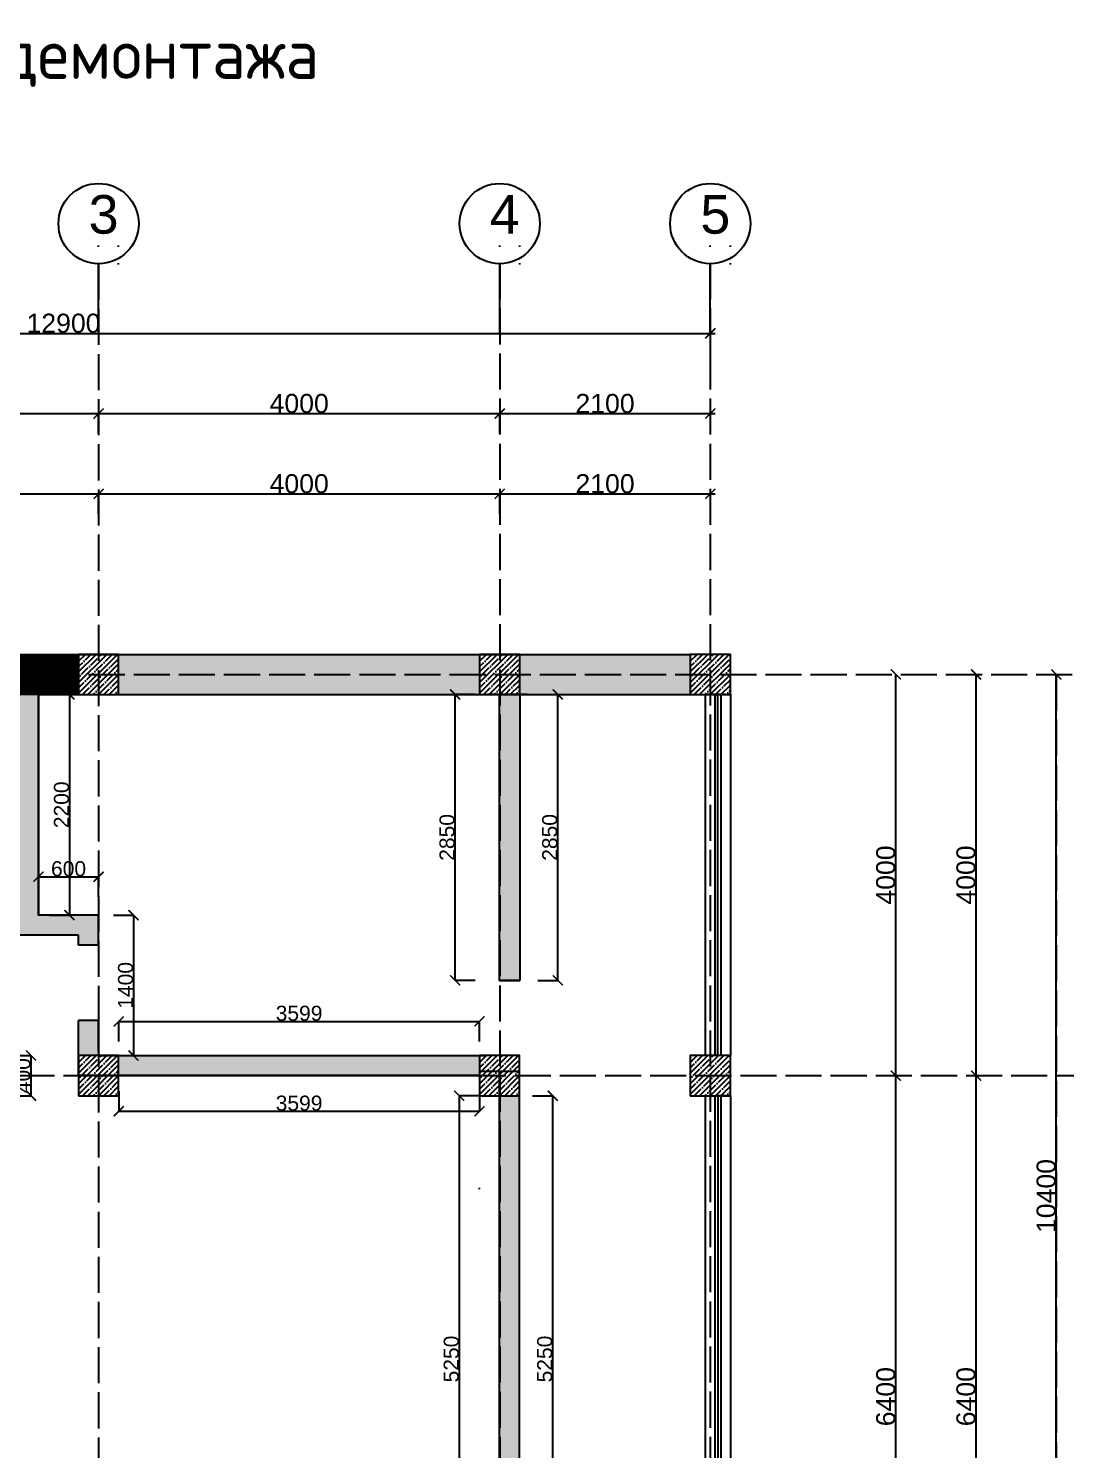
# Model space of a CAD drawing. Header units: millimetres. Extents: x -6014 to 220479, y -27718 to 28747.
# Drawn here: x 44882 to 55225, y 7239 to 21407 of the extents above; entities that cross this region are included whole.
import ezdxf

# ---------------------------------------------------------------- set-up
doc = ezdxf.new("R2010")
doc.units = ezdxf.units.MM
doc.header["$MEASUREMENT"] = 0
doc.linetypes.add('ACAD_ISO02W100', pattern=[15, 12, -3])
doc.layers.add('Plan 1', color=7, linetype='Continuous')
doc.layers.add('Plan 2', color=7, linetype='Continuous')
doc.styles.add('gost', font='GOST Common.ttf')
doc.styles.get("Standard").update_dxf_attribs({"font": 'arial.ttf'})
doc.dimstyles.new('GOST', dxfattribs={"dimtxt": 190, "dimasz": 100, "dimexe": 0.18, "dimexo": 0.06, "dimgap": 3, "dimtad": 1, "dimdec": 0, "dimzin": 0, "dimdsep": 46, "dimtxsty": 'Standard', "dimblk": 'ARCHTICK', "dimcen": 0.09, "dimclrt": 256, "dimadec": 0, "dimazin": 0, "dimtfac": 1, "dimtdec": 0, "dimtofl": 0, "dimtmove": 0, "dimatfit": 3, "dimldrblk": 'ARCHTICK', "dimfxl": 200, "dimfxlon": 1, "dimtolj": 1, "dimtzin": 0, "dimarcsym": 0})

# ---------------------------------------------------------------- blocks, each defined once
blk = doc.blocks.new('_ArchTick')
at = {"color": 0, "linetype": 'ByBlock', "const_width": 0.15}
blk.add_lwpolyline([(-0.5, -0.5), (0.5, 0.5)], dxfattribs=at)
blk = doc.blocks.new('*D252')
at = {"color": 0, "lineweight": -2, "transparency": 16777216}
for p, q in [((40782, 16567), (40782, 16767)), ((40782, 16767), (45582, 16767)), ((45582, 16567), (45582, 16767))]:
    blk.add_line(p, q, dxfattribs=at)
at = {"layer": 'Defpoints', "color": 0, "transparency": 16777216}
for p in [(45582, 16767), (40782, 14967), (45582, 14967)]:
    blk.add_point(p, dxfattribs=at)
at = {"color": 0, "lineweight": -2, "transparency": 16777216, "xscale": 100, "yscale": 100, "zscale": 100, "rotation": 180}
blk.add_blockref('_ArchTick', (40782, 16767), dxfattribs=at)
at = {"color": 0, "lineweight": -2, "transparency": 16777216, "xscale": 100, "yscale": 100, "zscale": 100}
blk.add_blockref('_ArchTick', (45582, 16767), dxfattribs=at)
at = {"transparency": 16777216, "insert": (43182, 16867), "char_height": 190, "attachment_point": 5}
blk.add_mtext('\\A1;4800', dxfattribs=at)
blk = doc.blocks.new('*D253')
at = {"color": 0, "lineweight": -2, "transparency": 16777216}
for p, q in [((45582, 16567), (45582, 16767)), ((45582, 16767), (49582, 16767)), ((49582, 16567), (49582, 16767))]:
    blk.add_line(p, q, dxfattribs=at)
at = {"layer": 'Defpoints', "color": 0, "transparency": 16777216}
for p in [(49582, 16767), (45582, 14967), (49582, 14967)]:
    blk.add_point(p, dxfattribs=at)
at = {"color": 0, "lineweight": -2, "transparency": 16777216, "xscale": 100, "yscale": 100, "zscale": 100, "rotation": 180}
blk.add_blockref('_ArchTick', (45582, 16767), dxfattribs=at)
at = {"color": 0, "lineweight": -2, "transparency": 16777216, "xscale": 100, "yscale": 100, "zscale": 100}
blk.add_blockref('_ArchTick', (49582, 16767), dxfattribs=at)
at = {"transparency": 16777216, "insert": (47582, 16867), "char_height": 190, "attachment_point": 5}
blk.add_mtext('\\A1;4000', dxfattribs=at)
blk = doc.blocks.new('*D254')
at = {"color": 0, "lineweight": -2, "transparency": 16777216}
for p, q in [((49582, 16567), (49582, 16767)), ((49582, 16767), (51682, 16767)), ((51682, 16567), (51682, 16767))]:
    blk.add_line(p, q, dxfattribs=at)
at = {"layer": 'Defpoints', "color": 0, "transparency": 16777216}
for p in [(51682, 16767), (49582, 14967), (51682, 14967)]:
    blk.add_point(p, dxfattribs=at)
at = {"color": 0, "lineweight": -2, "transparency": 16777216, "xscale": 100, "yscale": 100, "zscale": 100, "rotation": 180}
blk.add_blockref('_ArchTick', (49582, 16767), dxfattribs=at)
at = {"color": 0, "lineweight": -2, "transparency": 16777216, "xscale": 100, "yscale": 100, "zscale": 100}
blk.add_blockref('_ArchTick', (51682, 16767), dxfattribs=at)
at = {"transparency": 16777216, "insert": (50632, 16867), "char_height": 190, "attachment_point": 5}
blk.add_mtext('\\A1;2100', dxfattribs=at)
blk = doc.blocks.new('*D236')
at = {"color": 0, "lineweight": -2, "transparency": 16777216}
for p, q in [((40782, 17367), (40782, 17567)), ((40782, 17567), (45582, 17567)), ((45582, 17367), (45582, 17567))]:
    blk.add_line(p, q, dxfattribs=at)
at = {"layer": 'Defpoints', "color": 0, "transparency": 16777216}
for p in [(45582, 17567), (40782, 14967), (45582, 14967)]:
    blk.add_point(p, dxfattribs=at)
at = {"color": 0, "lineweight": -2, "transparency": 16777216, "xscale": 100, "yscale": 100, "zscale": 100, "rotation": 180}
blk.add_blockref('_ArchTick', (40782, 17567), dxfattribs=at)
at = {"color": 0, "lineweight": -2, "transparency": 16777216, "xscale": 100, "yscale": 100, "zscale": 100}
blk.add_blockref('_ArchTick', (45582, 17567), dxfattribs=at)
at = {"transparency": 16777216, "insert": (43182, 17667), "char_height": 190, "attachment_point": 5}
blk.add_mtext('\\A1;4800', dxfattribs=at)
blk = doc.blocks.new('*D237')
at = {"color": 0, "lineweight": -2, "transparency": 16777216}
for p, q in [((45582, 17367), (45582, 17567)), ((45582, 17567), (49582, 17567)), ((49582, 17367), (49582, 17567))]:
    blk.add_line(p, q, dxfattribs=at)
at = {"layer": 'Defpoints', "color": 0, "transparency": 16777216}
for p in [(49582, 17567), (45582, 14967), (49582, 14967)]:
    blk.add_point(p, dxfattribs=at)
at = {"color": 0, "lineweight": -2, "transparency": 16777216, "xscale": 100, "yscale": 100, "zscale": 100, "rotation": 180}
blk.add_blockref('_ArchTick', (45582, 17567), dxfattribs=at)
at = {"color": 0, "lineweight": -2, "transparency": 16777216, "xscale": 100, "yscale": 100, "zscale": 100}
blk.add_blockref('_ArchTick', (49582, 17567), dxfattribs=at)
at = {"transparency": 16777216, "insert": (47582, 17667), "char_height": 190, "attachment_point": 5}
blk.add_mtext('\\A1;4000', dxfattribs=at)
blk = doc.blocks.new('*D238')
at = {"color": 0, "lineweight": -2, "transparency": 16777216}
for p, q in [((49582, 17367), (49582, 17567)), ((49582, 17567), (51682, 17567)), ((51682, 17367), (51682, 17567))]:
    blk.add_line(p, q, dxfattribs=at)
at = {"layer": 'Defpoints', "color": 0, "transparency": 16777216}
for p in [(51682, 17567), (49582, 14967), (51682, 14967)]:
    blk.add_point(p, dxfattribs=at)
at = {"color": 0, "lineweight": -2, "transparency": 16777216, "xscale": 100, "yscale": 100, "zscale": 100, "rotation": 180}
blk.add_blockref('_ArchTick', (49582, 17567), dxfattribs=at)
at = {"color": 0, "lineweight": -2, "transparency": 16777216, "xscale": 100, "yscale": 100, "zscale": 100}
blk.add_blockref('_ArchTick', (51682, 17567), dxfattribs=at)
at = {"transparency": 16777216, "insert": (50632, 17667), "char_height": 190, "attachment_point": 5}
blk.add_mtext('\\A1;2100', dxfattribs=at)
blk = doc.blocks.new('*D239')
at = {"color": 0, "lineweight": -2, "transparency": 16777216}
for p, q in [((38782, 18167), (38782, 18367)), ((38782, 18367), (51682, 18367)), ((51682, 18167), (51682, 18367))]:
    blk.add_line(p, q, dxfattribs=at)
at = {"layer": 'Defpoints', "color": 0, "transparency": 16777216}
for p in [(51682, 18367), (38782, 14967), (51682, 14967)]:
    blk.add_point(p, dxfattribs=at)
at = {"color": 0, "lineweight": -2, "transparency": 16777216, "xscale": 100, "yscale": 100, "zscale": 100, "rotation": 180}
blk.add_blockref('_ArchTick', (38782, 18367), dxfattribs=at)
at = {"color": 0, "lineweight": -2, "transparency": 16777216, "xscale": 100, "yscale": 100, "zscale": 100}
blk.add_blockref('_ArchTick', (51682, 18367), dxfattribs=at)
at = {"transparency": 16777216, "insert": (45232, 18467), "char_height": 190, "attachment_point": 5}
blk.add_mtext('\\A1;12900', dxfattribs=at)
blk = doc.blocks.new('*D256')
at = {"color": 0, "lineweight": -2, "transparency": 16777216}
for p, q in [((53332, 10967), (53532, 10967)), ((53532, 4567), (53532, 10967)), ((53332, 4567), (53532, 4567))]:
    blk.add_line(p, q, dxfattribs=at)
at = {"layer": 'Defpoints', "color": 0, "transparency": 16777216}
for p in [(51682, 10967), (53532, 10967), (51682, 4567)]:
    blk.add_point(p, dxfattribs=at)
at = {"color": 0, "lineweight": -2, "transparency": 16777216, "xscale": 100, "yscale": 100, "zscale": 100}
for p, rotation in [((53532, 10967), 90), ((53532, 4567), 270)]:
    blk.add_blockref('_ArchTick', p, dxfattribs=dict(at, rotation=rotation))
at = {"transparency": 16777216, "insert": (53432, 7767), "char_height": 190, "attachment_point": 5, "rotation": 90}
blk.add_mtext('\\A1;6400', dxfattribs=at)
blk = doc.blocks.new('*D257')
at = {"color": 0, "lineweight": -2, "transparency": 16777216}
for p, q in [((53532, 14967), (53532, 14967)), ((53532, 10967), (53532, 14967)), ((53332, 10967), (53532, 10967))]:
    blk.add_line(p, q, dxfattribs=at)
at = {"layer": 'Defpoints', "color": 0, "transparency": 16777216}
for p in [(53532, 14967), (53532, 14967), (51682, 10967)]:
    blk.add_point(p, dxfattribs=at)
at = {"color": 0, "lineweight": -2, "transparency": 16777216, "xscale": 100, "yscale": 100, "zscale": 100}
for p, rotation in [((53532, 14967), 90), ((53532, 10967), 270)]:
    blk.add_blockref('_ArchTick', p, dxfattribs=dict(at, rotation=rotation))
at = {"transparency": 16777216, "insert": (53432, 12967), "char_height": 190, "attachment_point": 5, "rotation": 90}
blk.add_mtext('\\A1;4000', dxfattribs=at)
blk = doc.blocks.new('*D258')
at = {"color": 0, "lineweight": -2, "transparency": 16777216}
for p, q in [((54332, 10967), (54332, 10967)), ((54332, 4567), (54332, 10967)), ((54332, 4567), (54332, 4567))]:
    blk.add_line(p, q, dxfattribs=at)
at = {"layer": 'Defpoints', "color": 0, "transparency": 16777216}
for p in [(54332, 10967), (54332, 10967), (54332, 4567)]:
    blk.add_point(p, dxfattribs=at)
at = {"color": 0, "lineweight": -2, "transparency": 16777216, "xscale": 100, "yscale": 100, "zscale": 100}
for p, rotation in [((54332, 10967), 90), ((54332, 4567), 270)]:
    blk.add_blockref('_ArchTick', p, dxfattribs=dict(at, rotation=rotation))
at = {"transparency": 16777216, "insert": (54232, 7767), "char_height": 190, "attachment_point": 5, "rotation": 90}
blk.add_mtext('\\A1;6400', dxfattribs=at)
blk = doc.blocks.new('*D259')
at = {"color": 0, "lineweight": -2, "transparency": 16777216}
for p, q in [((54332, 14967), (54332, 14967)), ((54332, 10967), (54332, 14967)), ((54332, 10967), (54332, 10967))]:
    blk.add_line(p, q, dxfattribs=at)
at = {"layer": 'Defpoints', "color": 0, "transparency": 16777216}
for p in [(54332, 14967), (54332, 14967), (54332, 10967)]:
    blk.add_point(p, dxfattribs=at)
at = {"color": 0, "lineweight": -2, "transparency": 16777216, "xscale": 100, "yscale": 100, "zscale": 100}
for p, rotation in [((54332, 14967), 90), ((54332, 10967), 270)]:
    blk.add_blockref('_ArchTick', p, dxfattribs=dict(at, rotation=rotation))
at = {"transparency": 16777216, "insert": (54232, 12967), "char_height": 190, "attachment_point": 5, "rotation": 90}
blk.add_mtext('\\A1;4000', dxfattribs=at)
blk = doc.blocks.new('*D244')
at = {"color": 0, "lineweight": -2, "transparency": 16777216}
for p, q in [((54932, 14967), (55132, 14967)), ((55132, 4567), (55132, 14967)), ((54932, 4567), (55132, 4567))]:
    blk.add_line(p, q, dxfattribs=at)
at = {"layer": 'Defpoints', "color": 0, "transparency": 16777216}
for p in [(51682, 14967), (55132, 14967), (51682, 4567)]:
    blk.add_point(p, dxfattribs=at)
at = {"color": 0, "lineweight": -2, "transparency": 16777216, "xscale": 100, "yscale": 100, "zscale": 100}
for p, rotation in [((55132, 14967), 90), ((55132, 4567), 270)]:
    blk.add_blockref('_ArchTick', p, dxfattribs=dict(at, rotation=rotation))
at = {"transparency": 16777216, "insert": (55032, 9767), "char_height": 190, "attachment_point": 5, "rotation": 90}
blk.add_mtext('\\A1;10400', dxfattribs=at)
blk = doc.blocks.new('*D278')
at = {"color": 0, "lineweight": -2, "transparency": 16777216}
for p, q in [((45091, 14767), (45291, 14767)), ((45291, 14767), (45291, 12567)), ((45091, 12567), (45291, 12567))]:
    blk.add_line(p, q, dxfattribs=at)
at = {"layer": 'Defpoints', "color": 0, "transparency": 16777216}
for p in [(44982, 14767), (44982, 12567), (45291, 12567)]:
    blk.add_point(p, dxfattribs=at)
at = {"color": 0, "lineweight": -2, "transparency": 16777216, "xscale": 100, "yscale": 100, "zscale": 100}
for p, rotation in [((45291, 14767), 90), ((45291, 12567), 270)]:
    blk.add_blockref('_ArchTick', p, dxfattribs=dict(at, rotation=rotation))
at = {"transparency": 16777216, "insert": (45212, 13667), "char_height": 150, "attachment_point": 5, "rotation": 90}
blk.add_mtext('\\A1;2200', dxfattribs=at)
blk = doc.blocks.new('*D279')
at = {"color": 0, "lineweight": -2, "transparency": 16777216}
for p, q in [((44982, 12750), (44982, 12950)), ((44982, 12950), (45582, 12950)), ((45582, 12750), (45582, 12950))]:
    blk.add_line(p, q, dxfattribs=at)
at = {"layer": 'Defpoints', "color": 0, "transparency": 16777216}
for p in [(45582, 12950), (44982, 12567), (45582, 12567)]:
    blk.add_point(p, dxfattribs=at)
at = {"color": 0, "lineweight": -2, "transparency": 16777216, "xscale": 100, "yscale": 100, "zscale": 100, "rotation": 180}
blk.add_blockref('_ArchTick', (44982, 12950), dxfattribs=at)
at = {"color": 0, "lineweight": -2, "transparency": 16777216, "xscale": 100, "yscale": 100, "zscale": 100}
blk.add_blockref('_ArchTick', (45582, 12950), dxfattribs=at)
at = {"transparency": 16777216, "insert": (45282, 13029), "char_height": 150, "attachment_point": 5}
blk.add_mtext('\\A1;600', dxfattribs=at)
blk = doc.blocks.new('*D280')
at = {"color": 0, "lineweight": -2, "transparency": 16777216}
for p, q in [((45730, 12567), (45930, 12567)), ((45930, 12567), (45930, 11167)), ((45730, 11167), (45930, 11167))]:
    blk.add_line(p, q, dxfattribs=at)
at = {"layer": 'Defpoints', "color": 0, "transparency": 16777216}
for p in [(45582, 12567), (45582, 11167), (45930, 11167)]:
    blk.add_point(p, dxfattribs=at)
at = {"color": 0, "lineweight": -2, "transparency": 16777216, "xscale": 100, "yscale": 100, "zscale": 100}
for p, rotation in [((45930, 12567), 90), ((45930, 11167), 270)]:
    blk.add_blockref('_ArchTick', p, dxfattribs=dict(at, rotation=rotation))
at = {"transparency": 16777216, "insert": (45851, 11867), "char_height": 150, "attachment_point": 5, "rotation": 90}
blk.add_mtext('\\A1;1400', dxfattribs=at)
blk = doc.blocks.new('*D281')
at = {"color": 0, "lineweight": -2, "transparency": 16777216}
for p, q in [((49337, 14767), (49137, 14767)), ((49137, 11917), (49137, 14767)), ((49337, 11917), (49137, 11917))]:
    blk.add_line(p, q, dxfattribs=at)
at = {"layer": 'Defpoints', "color": 0, "transparency": 16777216}
for p in [(49137, 14767), (49582, 14767), (49582, 11917)]:
    blk.add_point(p, dxfattribs=at)
at = {"color": 0, "lineweight": -2, "transparency": 16777216, "xscale": 100, "yscale": 100, "zscale": 100}
for p, rotation in [((49137, 14767), 90), ((49137, 11917), 270)]:
    blk.add_blockref('_ArchTick', p, dxfattribs=dict(at, rotation=rotation))
at = {"transparency": 16777216, "insert": (49057, 13342), "char_height": 150, "attachment_point": 5, "rotation": 90}
blk.add_mtext('\\A1;2850', dxfattribs=at)
blk = doc.blocks.new('*D282')
at = {"color": 0, "lineweight": -2, "transparency": 16777216}
for p, q in [((45782, 11308), (45782, 11508)), ((45782, 11508), (49380, 11508)), ((49380, 11308), (49380, 11508))]:
    blk.add_line(p, q, dxfattribs=at)
at = {"layer": 'Defpoints', "color": 0, "transparency": 16777216}
for p in [(49380, 11508), (45782, 11167), (49380, 11167)]:
    blk.add_point(p, dxfattribs=at)
at = {"color": 0, "lineweight": -2, "transparency": 16777216, "xscale": 100, "yscale": 100, "zscale": 100, "rotation": 180}
blk.add_blockref('_ArchTick', (45782, 11508), dxfattribs=at)
at = {"color": 0, "lineweight": -2, "transparency": 16777216, "xscale": 100, "yscale": 100, "zscale": 100}
blk.add_blockref('_ArchTick', (49380, 11508), dxfattribs=at)
at = {"transparency": 16777216, "insert": (47581, 11588), "char_height": 150, "attachment_point": 5}
blk.add_mtext('\\A1;3599', dxfattribs=at)
blk = doc.blocks.new('*D283')
at = {"color": 0, "lineweight": -2, "transparency": 16777216}
for p, q in [((45782, 10812), (45782, 10612)), ((49380, 10812), (49380, 10612)), ((45782, 10612), (49380, 10612))]:
    blk.add_line(p, q, dxfattribs=at)
at = {"layer": 'Defpoints', "color": 0, "transparency": 16777216}
for p in [(45782, 10967), (49380, 10967), (49380, 10612)]:
    blk.add_point(p, dxfattribs=at)
at = {"color": 0, "lineweight": -2, "transparency": 16777216, "xscale": 100, "yscale": 100, "zscale": 100, "rotation": 180}
blk.add_blockref('_ArchTick', (45782, 10612), dxfattribs=at)
at = {"color": 0, "lineweight": -2, "transparency": 16777216, "xscale": 100, "yscale": 100, "zscale": 100}
blk.add_blockref('_ArchTick', (49380, 10612), dxfattribs=at)
at = {"transparency": 16777216, "insert": (47581, 10692), "char_height": 150, "attachment_point": 5}
blk.add_mtext('\\A1;3599', dxfattribs=at)
blk = doc.blocks.new('*D284')
at = {"color": 0, "lineweight": -2, "transparency": 16777216}
for p, q in [((49378, 10767), (49178, 10767)), ((49178, 10767), (49178, 5517)), ((49378, 5517), (49178, 5517))]:
    blk.add_line(p, q, dxfattribs=at)
at = {"layer": 'Defpoints', "color": 0, "transparency": 16777216}
for p in [(49582, 10767), (49178, 5517), (49580, 5517)]:
    blk.add_point(p, dxfattribs=at)
at = {"color": 0, "lineweight": -2, "transparency": 16777216, "xscale": 100, "yscale": 100, "zscale": 100}
for p, rotation in [((49178, 10767), 90), ((49178, 5517), 270)]:
    blk.add_blockref('_ArchTick', p, dxfattribs=dict(at, rotation=rotation))
at = {"transparency": 16777216, "insert": (49099, 8142), "char_height": 150, "attachment_point": 5, "rotation": 90}
blk.add_mtext('\\A1;5250', dxfattribs=at)
blk = doc.blocks.new('*D285')
at = {"color": 0, "lineweight": -2, "transparency": 16777216}
for p, q in [((49961, 14767), (50161, 14767)), ((50161, 11917), (50161, 14767)), ((49961, 11917), (50161, 11917))]:
    blk.add_line(p, q, dxfattribs=at)
at = {"layer": 'Defpoints', "color": 0, "transparency": 16777216}
for p in [(49782, 14767), (50161, 14767), (49782, 11917)]:
    blk.add_point(p, dxfattribs=at)
at = {"color": 0, "lineweight": -2, "transparency": 16777216, "xscale": 100, "yscale": 100, "zscale": 100}
for p, rotation in [((50161, 14767), 90), ((50161, 11917), 270)]:
    blk.add_blockref('_ArchTick', p, dxfattribs=dict(at, rotation=rotation))
at = {"transparency": 16777216, "insert": (50081, 13342), "char_height": 150, "attachment_point": 5, "rotation": 90}
blk.add_mtext('\\A1;2850', dxfattribs=at)
blk = doc.blocks.new('*D286')
at = {"color": 0, "lineweight": -2, "transparency": 16777216}
for p, q in [((49910, 10767), (50110, 10767)), ((50110, 5517), (50110, 10767)), ((49910, 5517), (50110, 5517))]:
    blk.add_line(p, q, dxfattribs=at)
at = {"layer": 'Defpoints', "color": 0, "transparency": 16777216}
for p in [(49780, 10767), (50110, 10767), (49780, 5517)]:
    blk.add_point(p, dxfattribs=at)
at = {"color": 0, "lineweight": -2, "transparency": 16777216, "xscale": 100, "yscale": 100, "zscale": 100}
for p, rotation in [((50110, 10767), 90), ((50110, 5517), 270)]:
    blk.add_blockref('_ArchTick', p, dxfattribs=dict(at, rotation=rotation))
at = {"transparency": 16777216, "insert": (50031, 8142), "char_height": 150, "attachment_point": 5, "rotation": 90}
blk.add_mtext('\\A1;5250', dxfattribs=at)
blk = doc.blocks.new('*D289')
at = {"color": 0, "lineweight": -2, "transparency": 16777216}
for p, q in [((44708, 11167), (44908, 11167)), ((44908, 10767), (44908, 11167)), ((44708, 10767), (44908, 10767))]:
    blk.add_line(p, q, dxfattribs=at)
at = {"layer": 'Defpoints', "color": 0, "transparency": 16777216}
for p in [(44332, 11167), (44908, 11167), (44332, 10767)]:
    blk.add_point(p, dxfattribs=at)
at = {"color": 0, "lineweight": -2, "transparency": 16777216, "xscale": 100, "yscale": 100, "zscale": 100}
for p, rotation in [((44908, 11167), 90), ((44908, 10767), 270)]:
    blk.add_blockref('_ArchTick', p, dxfattribs=dict(at, rotation=rotation))
at = {"transparency": 16777216, "insert": (44828, 10967), "char_height": 150, "attachment_point": 5, "rotation": 90}
blk.add_mtext('\\A1;400', dxfattribs=at)

msp = doc.modelspace()

# ---------------------------------------------------------------- hatches: boundary and pattern name
at = {"true_color": 0x636466, "transparency": 33554687}
h = msp.add_hatch(color=251, dxfattribs=at)
h.dxf.hatch_style = 1
h.paths.add_polyline_path([(39181.81167, 14766.96121), (39321.81167, 14766.96121), (39321.81167, 14966.96121), (38981.81167, 14966.96121), (38981.81167, 14766.96121), (38781.81167, 14766.96121), (38781.81167, 14366.96121), (39181.81167, 14366.96121)])
h.paths.add_polyline_path([(38781.81167, 14766.96121), (38581.81167, 14766.96121), (38581.81167, 14366.96121), (38781.81167, 14366.96121)])
h.paths.add_polyline_path([(39321.81167, 15166.96121), (38981.81167, 15166.96121), (38981.81167, 14966.96121), (39321.81167, 14966.96121)])
h.paths.add_polyline_path([(40581.81167, 15166.96121), (40281.81167, 15166.96121), (40281.81167, 14966.96121), (40581.81167, 14966.96121)])
h.paths.add_polyline_path([(40581.81167, 14966.96121), (40281.81167, 14966.96121), (40281.81167, 14766.96121), (40581.81167, 14766.96121)])
h.paths.add_polyline_path([(49381.6013, 15166.96121), (45781.6013, 15166.96121), (45781.6013, 14966.96121), (49381.6013, 14966.96121)])
h.paths.add_polyline_path([(49381.6013, 14966.96121), (45781.6013, 14966.96121), (45781.6013, 14766.96121), (49381.6013, 14766.96121)])
h.paths.add_polyline_path([(51481.6013, 15166.96121), (49781.6013, 15166.96121), (49781.6013, 14966.96121), (51481.6013, 14966.96121)])
h.paths.add_polyline_path([(51481.6013, 14966.96121), (49781.6013, 14966.96121), (49781.6013, 14766.96121), (51481.6013, 14766.96121)])
h.paths.add_polyline_path([(40581.81167, 4566.96121), (38981.81167, 4566.96121), (38981.81167, 4366.96121), (40581.81167, 4366.96121)])
h.paths.add_polyline_path([(40581.81167, 4766.96121), (38981.81167, 4766.96121), (38981.81167, 4566.96121), (40581.81167, 4566.96121)])
h.paths.add_polyline_path([(45381.6013, 4766.96121), (40981.81167, 4766.96121), (40981.81167, 4566.96121), (45381.6013, 4566.96121)])
h.paths.add_polyline_path([(45381.6013, 4566.96121), (40981.81167, 4566.96121), (40981.81167, 4366.96121), (45381.6013, 4366.96121)])
h.paths.add_polyline_path([(49381.6013, 4766.96121), (45781.6013, 4766.96121), (45781.6013, 4566.96121), (49381.6013, 4566.96121)])
h.paths.add_polyline_path([(49381.6013, 4566.96121), (45781.6013, 4566.96121), (45781.6013, 4366.96121), (49381.6013, 4366.96121)])
h.paths.add_polyline_path([(51481.6013, 4766.96121), (49781.6013, 4766.96121), (49781.6013, 4566.96121), (51481.6013, 4566.96121)])
h.paths.add_polyline_path([(51481.6013, 4566.96121), (49781.6013, 4566.96121), (49781.6013, 4366.96121), (51481.6013, 4366.96121)])
h = msp.add_hatch(dxfattribs=at)
h.set_pattern_fill('ANSI31', color=251, scale=10)
h.set_pattern_definition([(45, (41278.5299, 15085.3108), (-0.88388348, 0.88388348), [])])
h.paths.add_polyline_path([(45381.6013, 15166.96121), (40981.81167, 15166.96121), (40981.81167, 14966.96121), (45381.6013, 14966.96121)])
h.paths.add_polyline_path([(45381.6013, 14966.96121), (40981.81167, 14966.96121), (40981.81167, 14766.96121), (44781.81167, 14766.96121), (44981.81167, 14766.96121), (45381.6013, 14766.96121)])
at = {"transparency": 33554687}
h = msp.add_hatch(dxfattribs=at)
h.set_pattern_fill('ANSI35', color=1, scale=300)
h.set_pattern_definition([(45, (-12739.58, -8234.07), (-53.03301, 53.03301), []), (45, (-12686.55, -8234.07), (-53.03301, 53.03301), [93.75, -18.75, 0, -18.75])])
h.paths.add_polyline_path([(45781.6013, 15166.96121), (45381.6013, 15166.96121), (45381.6013, 14766.96121), (45781.6013, 14766.96121)])
h = msp.add_hatch(dxfattribs=at)
h.set_pattern_fill('ANSI35', color=1, scale=300)
h.set_pattern_definition([(45, (-8739.58, -8234.07), (-53.03301, 53.03301), []), (45, (-8686.55, -8234.07), (-53.03301, 53.03301), [93.75, -18.75, 0, -18.75])])
h.paths.add_polyline_path([(49781.6013, 15166.96121), (49381.6013, 15166.96121), (49381.6013, 14766.96121), (49781.6013, 14766.96121)])
h = msp.add_hatch(dxfattribs=at)
h.set_pattern_fill('ANSI35', color=1, scale=300)
h.set_pattern_definition([(45, (-6639.58, -8234.07), (-53.03301, 53.03301), []), (45, (-6586.55, -8234.07), (-53.03301, 53.03301), [93.75, -18.75, 0, -18.75])])
h.paths.add_polyline_path([(51881.6013, 15166.96121), (51481.6013, 15166.96121), (51481.6013, 14766.96121), (51881.6013, 14766.96121)])
h = msp.add_hatch(color=1, dxfattribs=at)
h.dxf.hatch_style = 1
h.paths.add_polyline_path([(40781.81167, 14766.96121), (40581.81167, 14766.96121), (40581.81167, 11166.96121), (40781.81167, 11166.96121)])
h.paths.add_polyline_path([(40781.81167, 10766.96121), (40681.81167, 10766.96121), (40581.81167, 10766.96121), (40581.81167, 8189.33303), (40781.81167, 8189.33303), (40781.81167, 9166.96121), (40857.96523, 9166.96121), (40857.96523, 9366.96121), (40781.81167, 9366.96121)])
h.paths.add_polyline_path([(44331.81167, 11166.96121), (43931.81167, 11166.96121), (40981.33176, 11166.96121), (40981.33176, 10966.96121), (43929.90921, 10966.96121), (43931.81167, 10766.96121), (44231.81167, 10766.96121), (44331.81167, 10766.96121)])
h.paths.add_polyline_path([(44181.77037, 11336.99434), (43981.81167, 11336.99434), (43981.81167, 11166.96121), (44181.77037, 11166.96121)])
h.paths.add_polyline_path([(45581.81167, 11516.96121), (45381.81167, 11516.96121), (45381.81181, 11166.96121), (45581.81167, 11166.96121)])
h.paths.add_polyline_path([(45581.81167, 12566.96121), (44981.81167, 12566.96121), (44981.81167, 14766.96121), (44781.81167, 14766.96121), (44781.81167, 12566.96121), (43981.81167, 12566.96121), (43981.81167, 12086.96121), (44181.81167, 12086.96121), (44181.81167, 12366.96121), (45381.81167, 12366.96121), (45381.81167, 12266.96114), (45581.81167, 12266.96121)])
h.paths.add_polyline_path([(49380.33115, 11166.96121), (45781.81189, 11166.96121), (45781.81189, 10967.38928), (49380.33115, 10968.22193)])
h.paths.add_polyline_path([(49781.6013, 14766.96121), (49581.6013, 14766.96121), (49581.6013, 11916.96121), (49781.6013, 11916.96121)])
h.paths.add_polyline_path([(49779.11608, 10767.29673), (49581.6013, 10767.29673), (49581.6013, 5516.96121), (49780.33093, 5516.96121)])
h.paths.add_polyline_path([(40781.81167, 7339.33303), (38781.81167, 7339.33303), (38781.81167, 7139.33303), (40581.81167, 7139.33303), (40781.81167, 7139.33303)])
h = msp.add_hatch(dxfattribs=at)
h.set_pattern_fill('ANSI35', color=1, scale=300)
h.set_pattern_definition([(45, (-12739.37, -12234.07), (-53.03301, 53.03301), []), (45, (-12686.34, -12234.07), (-53.03301, 53.03301), [93.75, -18.75, 0, -18.75])])
h.paths.add_polyline_path([(45781.81189, 11166.96121), (45381.81189, 11166.96121), (45381.81189, 10766.96121), (45781.81189, 10766.96121)])
h = msp.add_hatch(dxfattribs=at)
h.set_pattern_fill('ANSI35', color=1, scale=300)
h.set_pattern_definition([(45, (-8740.85, -12233.74), (-53.03301, 53.03301), []), (45, (-8687.82, -12233.74), (-53.03301, 53.03301), [93.75, -18.75, 0, -18.75])])
h.paths.add_polyline_path([(49780.33115, 11167.29673), (49380.33115, 11167.29673), (49380.33115, 10767.29673), (49780.33115, 10767.29673)])
h = msp.add_hatch(dxfattribs=at)
h.set_pattern_fill('ANSI35', color=1, scale=300)
h.set_pattern_definition([(45, (-6639.58, -12234.07), (-53.03301, 53.03301), []), (45, (-6586.55, -12234.07), (-53.03301, 53.03301), [93.75, -18.75, 0, -18.75])])
h.paths.add_polyline_path([(51881.6013, 11166.96121), (51481.6013, 11166.96121), (51481.6013, 10766.96121), (51881.6013, 10766.96121)])

# ---------------------------------------------------------------- linework, layer by layer
at = {"color": 18, "true_color": 0x000000}
for p, q in [((44981.81167, 14766.96121), (51531.81167, 14766.96121)), ((49580.33115, 11916.96121), (49580.33096, 14767.05857)), ((45381.81167, 12366.96121), (44181.81167, 12366.96121)), ((45581.81167, 11516.96121), (45581.81167, 11166.96121)), ((45581.81167, 11497.34441), (45581.81167, 11516.96121)), ((49580.33094, 5516.91494), (49579.06057, 11007.11487)), ((49780.33093, 5516.96121), (49779.06058, 11007.16115))]:
    msp.add_line(p, q, dxfattribs=at)
for p, q in [((49780.33093, 14766.96121), (49580.33093, 14766.96121)), ((45581.81117, 12266.96121), (45381.81138, 12266.96114)), ((49781.6013, 11916.96121), (49580.33115, 11916.96121)), ((45581.81167, 11166.96121), (49433.08204, 11166.96121)), ((49780.33115, 11166.96121), (49580.33115, 11166.96121)), ((45381.81189, 10967.29673), (49630.5503, 10968.27983)), ((49780.33093, 11007.16115), (49580.33093, 11007.16115))]:
    msp.add_line(p, q)
for points in [[(45581.6013, 18367.14121), (45581.6013, 19067.14121)], [(49581.6013, 18367.14121), (49581.6013, 19067.14121)], [(51681.6013, 18367.14121), (51681.6013, 19067.14121)], [(40981.33176, 15166.96121), (51481.6013, 15166.96121)], [(44981.81167, 14766.96121), (44781.81167, 14766.96121)], [(44981.81167, 14766.96121), (44981.81167, 12566.96121)], [(44981.81167, 14766.96121), (49581.81167, 14766.96121)], [(44981.81167, 14766.96121), (49581.81167, 14766.96121)], [(45581.81167, 12266.96121), (45581.81167, 12566.96121), (44981.81167, 12566.96121), (44981.81167, 14766.96121)], [(49530.33093, 14766.96121), (49780.33093, 14766.96121)], [(49781.6013, 14766.96121), (49781.6013, 11916.96121)], [(51631.6013, 14766.96121), (51631.6013, 11166.96121)], [(51831.6013, 14766.96121), (51631.6013, 14766.96121)], [(51881.6013, 14766.96121), (51881.6013, 11166.96121)], [(45581.81167, 12266.96121), (45581.81167, 12566.96121), (44981.81167, 12566.96121)], [(45381.81167, 12266.96121), (45381.81167, 12366.96121)], [(49580.33115, 11916.29035), (49580.33115, 11916.96121)], [(49380.33115, 10967.29673), (45381.81189, 10967.29673), (45381.81167, 11516.96121)], [(45581.81167, 11516.96121), (45381.81167, 11516.96121)], [(45581.81167, 11207.16115), (45581.81167, 11516.96121)], [(51631.6013, 10766.96121), (51631.6013, 4766.96121)], [(51881.6013, 10766.96121), (51731.6013, 10766.96121)], [(51881.6013, 10766.96121), (51881.6013, 4766.96121)]]:
    msp.add_lwpolyline(points, dxfattribs=at)
for points in [[(45381.6013, 14766.96121), (45781.6013, 14766.96121), (45781.6013, 15166.96121), (45381.6013, 15166.96121)], [(49381.6013, 14766.96121), (49781.6013, 14766.96121), (49781.6013, 15166.96121), (49381.6013, 15166.96121)], [(51481.6013, 14766.96121), (51881.6013, 14766.96121), (51881.6013, 15166.96121), (51481.6013, 15166.96121)], [(45381.81189, 10766.96121), (45781.81189, 10766.96121), (45781.81189, 11166.96121), (45381.81189, 11166.96121)], [(49380.33115, 10767.29673), (49780.33115, 10767.29673), (49780.33115, 11167.29673), (49380.33115, 11167.29673)], [(51481.6013, 10766.96121), (51881.6013, 10766.96121), (51881.6013, 11166.96121), (51481.6013, 11166.96121)]]:
    msp.add_lwpolyline(points, close=True)
at = {"color": 152, "true_color": 0x2776bb}
for points in [[(49855.33093, 14766.96121), (49455.33093, 14766.96121)], [(51726.6013, 14766.96121), (51726.6013, 11166.96121)], [(51755.09137, 14766.96121), (51755.09137, 11166.96121)], [(51786.6013, 14766.96121), (51786.6013, 11166.96121)], [(49706.81189, 11916.96121), (49580.33115, 11916.96121), (49781.6013, 11916.96121)], [(49780.33093, 11007.16115), (49380.33093, 11007.16115)], [(51726.6013, 10766.96121), (51726.6013, 4766.96121)], [(51756.6013, 10766.96121), (51756.6013, 4766.96121)], [(51786.6013, 10766.96121), (51786.6013, 4766.96121)]]:
    msp.add_lwpolyline(points, dxfattribs=at)
at = {"color": 18, "true_color": 0x000000}
for centre in [(45581.6013, 19460.88431), (49581.6013, 19460.88431), (51681.6013, 19460.88431)]:
    msp.add_circle(centre, 400, dxfattribs=at)
at = {"layer": 'Plan 1', "color": 251, "linetype": 'ACAD_ISO02W100', "ltscale": 30, "true_color": 0x636466}
for p, q in [((45581.6013, 19230.90498), (45581.6013, 19243.41878)), ((45781.6013, 19230.90498), (45781.6013, 19243.41878)), ((49581.6013, 19230.90498), (49581.6013, 19243.41878)), ((49781.6013, 19230.90498), (49781.6013, 19243.41878)), ((51681.6013, 19230.90498), (51681.6013, 19243.41878)), ((51881.6013, 19230.90498), (51881.6013, 19243.41878)), ((45581.6013, 19054.62741), (45581.6013, 19067.14121)), ((45781.6013, 19054.62741), (45781.6013, 19067.14121)), ((49581.6013, 19054.62741), (49581.6013, 19067.14121)), ((49781.6013, 19054.62741), (49781.6013, 19067.14121)), ((51681.6013, 19054.62741), (51681.6013, 19067.14121)), ((51881.6013, 19054.62741), (51881.6013, 19067.14121)), ((38781.81167, 18366.96121), (51731.81167, 18366.96121)), ((38781.81167, 17566.96121), (51731.81167, 17566.96121)), ((38781.81167, 16766.96121), (51731.81167, 16766.96121)), ((53531.81167, 4566.96121), (53531.81167, 14966.96121)), ((54331.81167, 4566.96121), (54331.81167, 14966.96121)), ((49380.42826, 9836.98188), (49380.42826, 9849.49568))]:
    msp.add_line(p, q, dxfattribs=at)
for points in [[(45581.6013, 19060.88431), (45581.6013, 467.14121)], [(49581.6013, 19067.14121), (49581.6013, 467.14121)], [(51681.6013, 19067.14121), (51681.6013, 467.14121)], [(34681.81167, 14966.96121), (55831.81167, 14966.96121)], [(55131.99167, 14966.94737), (55131.81167, 4566.94737)], [(44331.81167, 10966.96121), (55831.81167, 10966.96121)]]:
    msp.add_lwpolyline(points, dxfattribs=at)

# ---------------------------------------------------------------- texts
at = {"layer": 'Plan 1', "char_height": 384.87481, "attachment_point": 1}
for s, insert in [('3', (45482.10837, 19745.64659)), ('4', (49482.10837, 19745.64659)), ('5', (51582.10837, 19745.64659))]:
    msp.add_mtext_dynamic_manual_height_columns(s, width=384.8748082, gutter_width=0.54982, heights=[0], dxfattribs=dict(at, insert=insert))
at = {"layer": 'Plan 2', "insert": (42801.80929, 21403.52338), "char_height": 500, "attachment_point": 1, "style": 'gost'}
msp.add_mtext_dynamic_manual_height_columns('План демонтажа', width=5851.9095944, gutter_width=1, heights=[0], dxfattribs=at)

# ---------------------------------------------------------------- dimensions: what is measured, and where the dimension line sits
at = {"color": 18, "true_color": 0x000000}
dim = msp.add_linear_dim(base=(51681.6013, 18366.96121), p1=(38781.81167, 14966.96121), p2=(51681.6013, 14966.96121), dimstyle='GOST', dxfattribs=at)
dim.commit()
dim.dimension.update_dxf_attribs({"geometry": '*D239', "text_midpoint": (45231.70649, 18466.97008)})
for base, p1, p2, override, picture, middle in [((45581.6013, 17566.96121), (40781.81167, 14966.96121), (45581.6013, 14966.96121), {"dimtmove": 1}, '*D236', (43181.70649, 17666.97008)), ((49581.6013, 17566.96121), (45581.6013, 14966.96121), (49581.6013, 14966.96121), {"dimtmove": 1}, '*D237', (47581.6013, 17666.97008)), ((51681.6013, 17566.96121), (49581.6013, 14966.96121), (51681.6013, 14966.96121), {"dimtmove": 1}, '*D238', (50631.6013, 17666.97008)), ((45581.6013, 16766.96121), (40781.81167, 14966.96121), (45581.6013, 14966.96121), {"dimtmove": 1}, '*D252', (43181.70649, 16866.97008)), ((49581.6013, 16766.96121), (45581.6013, 14966.96121), (49581.6013, 14966.96121), {"dimtmove": 1}, '*D253', (47581.6013, 16866.97008)), ((51681.6013, 16766.96121), (49581.6013, 14966.96121), (51681.6013, 14966.96121), {"dimtmove": 1}, '*D254', (50631.6013, 16866.97008)), ((45581.81167, 12949.8767), (44981.81167, 12566.96121), (45581.81167, 12566.96121), {"dimtxt": 150}, '*D279', (45281.81167, 13029.46265)), ((49380.33115, 11508.28608), (45781.81189, 11166.96121), (49380.33115, 11166.96121), {"dimtxt": 150}, '*D282', (47581.07152, 11587.92319)), ((49380.33115, 10612.33099), (45781.81189, 10966.96121), (49380.33115, 10966.96121), {"dimtxt": 150}, '*D283', (47581.07152, 10691.9681))]:
    dim = msp.add_linear_dim(base=base, p1=p1, p2=p2, dimstyle='GOST', override=override, dxfattribs=at)
    dim.commit()
    dim.dimension.update_dxf_attribs({"geometry": picture, "text_midpoint": middle})
for base, p1, p2, override, picture, middle in [((53531.81167, 14966.96121), (51681.6013, 10966.96121), (53531.81167, 14966.96121), {"dimtmove": 1}, '*D257', (53431.80281, 12966.96121)), ((54331.81167, 14966.96121), (54331.81167, 10966.96121), (54331.81167, 14966.96121), {"dimtmove": 1}, '*D259', (54231.80281, 12966.96121)), ((45291.17956, 12566.96121), (44981.81167, 14766.96121), (44981.81167, 12566.96121), {"dimtxt": 150}, '*D278', (45211.59361, 13666.96121)), ((49136.90062, 14766.96121), (49581.6013, 11916.96121), (49581.81167, 14766.96121), {"dimtxt": 150}, '*D281', (49057.31467, 13341.96121)), ((50160.6064, 14766.96121), (49781.6013, 11916.96121), (49781.6013, 14766.96121), {"dimtxt": 150}, '*D285', (50081.02045, 13341.96121)), ((45930.28652, 11166.96121), (45581.81167, 12566.96121), (45581.81189, 11166.96121), {"dimtxt": 150}, '*D280', (45850.70057, 11866.96121)), ((49178.25815, 5516.96121), (49581.6013, 10767.29673), (49580.33093, 5516.96121), {"dimtxt": 150}, '*D284', (49098.6722, 8142.12897)), ((50110.17236, 10767.29673), (49780.33093, 5516.96121), (49780.33115, 10767.29673), {"dimtxt": 150}, '*D286', (50030.58641, 8142.12897))]:
    dim = msp.add_linear_dim(base=base, p1=p1, p2=p2, angle=90, dimstyle='GOST', override=override, dxfattribs=at)
    dim.commit()
    dim.dimension.update_dxf_attribs({"geometry": picture, "text_midpoint": middle})
for base, p1, p2, picture, middle in [((55131.99167, 14966.96121), (51681.6013, 4566.96121), (51681.6013, 14966.96121), '*D244', (55031.98281, 9766.96121)), ((53531.81167, 10966.96121), (51681.6013, 4566.96121), (51681.6013, 10966.96121), '*D256', (53431.80281, 7766.96121)), ((54331.81167, 10966.96121), (54331.81167, 4566.96121), (54331.81167, 10966.96121), '*D258', (54231.80281, 7766.96121))]:
    dim = msp.add_linear_dim(base=base, p1=p1, p2=p2, angle=90, dimstyle='GOST', dxfattribs=at)
    dim.commit()
    dim.dimension.update_dxf_attribs({"geometry": picture, "text_midpoint": middle})
dim = msp.add_linear_dim(base=(44907.5279, 11166.96121), p1=(44331.81167, 10766.96121), p2=(44331.81167, 11166.96121), angle=90, dimstyle='GOST', override={"dimtxt": 150}, dxfattribs=at)
dim.commit()
dim.dimension.update_dxf_attribs({"geometry": '*D289', "text_midpoint": (44907.5279, 10966.96121), "dimtype": 160})

doc.saveas('drawing.dxf')
